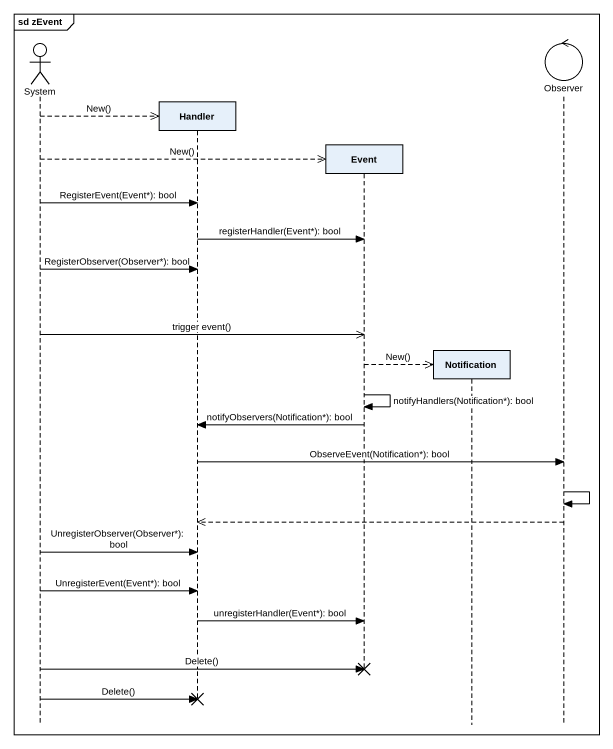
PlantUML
@startuml
mainframe sd zEvent
hide footbox
actor System
participant Handler
participant Event
participant Notification
control Observer

System -->> Handler ** : New()
System -->> Event ** : New()
System -> Handler : RegisterEvent(Event*): bool
Handler -> Event : registerHandler(Event*): bool
System -> Handler : RegisterObserver(Observer*): bool
System ->> Event : trigger event()
Event -->> Notification ** : New()
Event -> Event : notifyHandlers(Notification*): bool
Event -> Handler : notifyObservers(Notification*): bool
Handler -> Observer : ObserveEvent(Notification*): bool
Observer -> Observer
Observer -->> Handler
System -> Handler : UnregisterObserver(Observer*): bool
System -> Handler : UnregisterEvent(Event*): bool
Handler -> Event : unregisterHandler(Event*): bool
System -> Event !! : Delete()
System -> Handler !! : Delete()
@enduml
